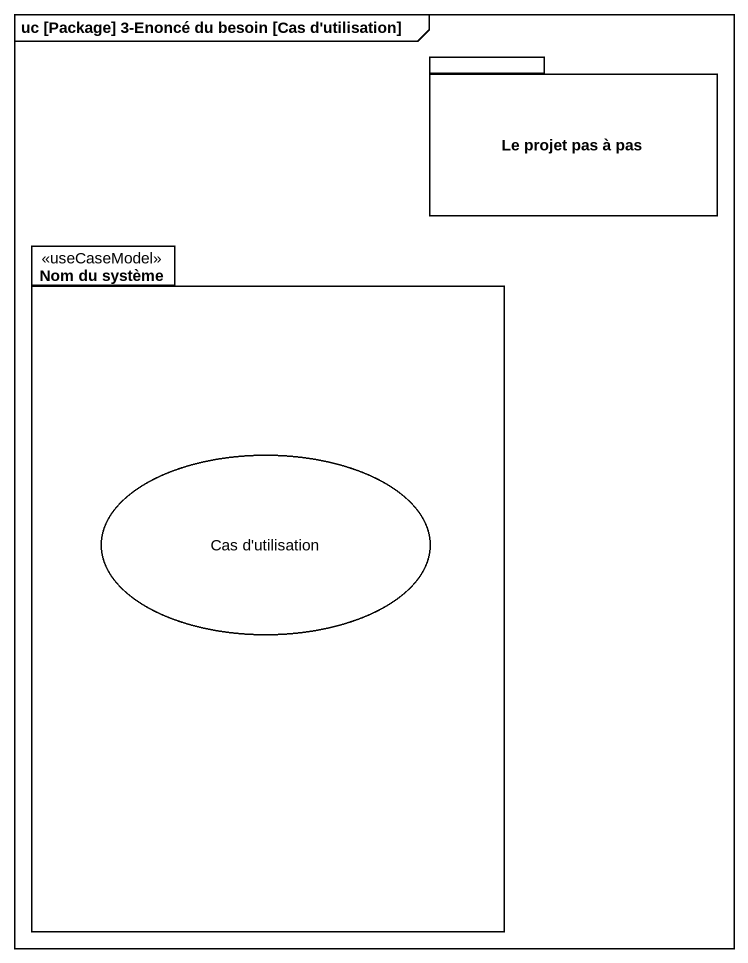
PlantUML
@startuml
mainframe uc [Package] 3-Enoncé du besoin [Cas d'utilisation]
package "Le projet pas à pas" as Le_projet_pas_à_pas {
}
package "Nom du système" as Nom_du_système <<useCaseModel>> {
  usecase "Cas d'utilisation" as Cas_d_utilisation
}
@enduml
